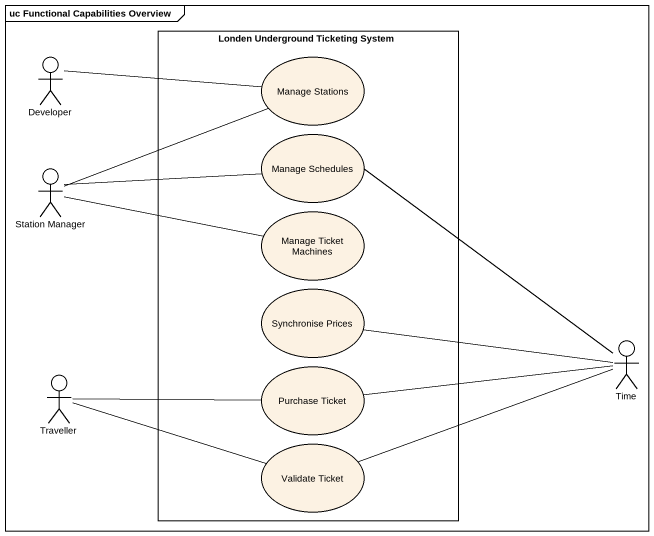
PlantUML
@startuml
mainframe uc Functional Capabilities Overview
rectangle "Londen Underground Ticketing System" as Londen_Underground {
  usecase "Manage Stations" as Manage_Stations
  usecase "Manage Schedules" as Manage_Schedules
  usecase "Manage Ticket Machines" as Manage_Ticket_Machines
  usecase "Synchronise Prices" as Synchronise_Prices
  usecase "Purchase Ticket" as Purchase_Ticket
  usecase "Validate Ticket" as Validate_Ticket
}
actor Developer
actor "Station Manager" as Station_Manager
actor Time
actor Traveller
Developer -right- Manage_Stations
Manage_Schedules -- Time
Station_Manager -right- Manage_Stations
Station_Manager -right- Manage_Schedules
Station_Manager -right- Manage_Ticket_Machines
Synchronise_Prices -right- Time
Traveller -right- Purchase_Ticket
Traveller -right- Validate_Ticket
Purchase_Ticket -right- Time
Validate_Ticket -right- Time
@enduml
